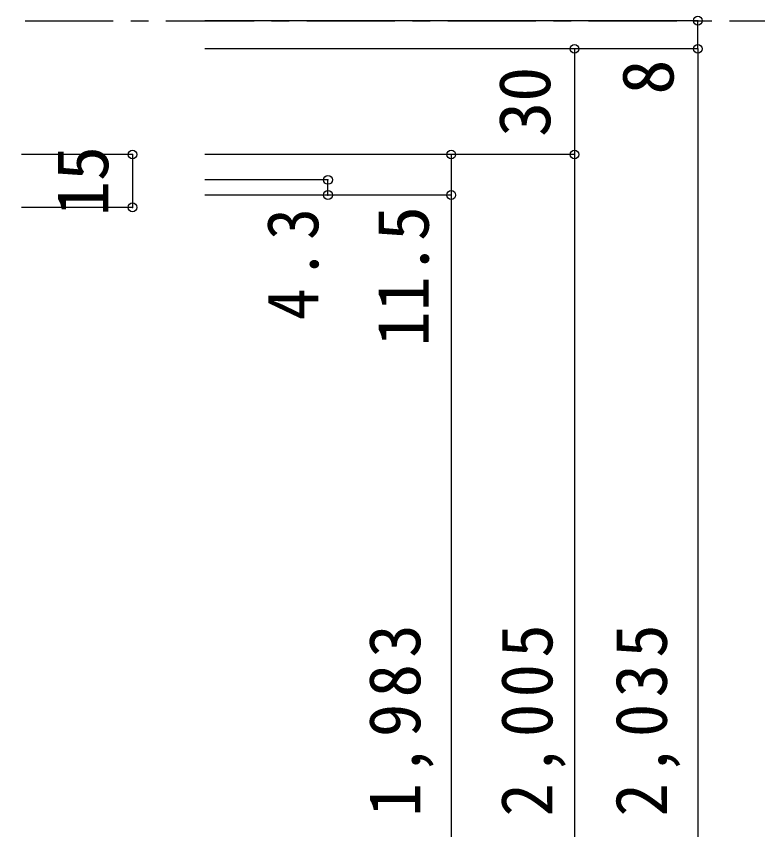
# Model space of a CAD drawing. Units: millimetres at full size, sheet at 1:5; details may follow other scales. Extents: x -973 to 977, y -718 to 696.
# Drawn here: x -638.9 to -426.4, y -349.8 to -118.9 of the extents above; entities that cross this region are included whole.
import ezdxf
from ezdxf.enums import TextEntityAlignment as Align

# ---------------------------------------------------------------- set-up
doc = ezdxf.new("R2010")
doc.units = ezdxf.units.MM
doc.header["$LTSCALE"] = 5
doc.header["$PDMODE"] = 32
doc.header["$PDSIZE"] = 2.5
doc.linetypes.add('CHAIN1', pattern=[8, 5, -1, 1, -1])
doc.layers.add('0-1_通り芯', color=4, linetype='CHAIN1')
doc.layers.add('0-B_寸法', color=7, linetype='Continuous')
doc.styles.add('ＭＳ ゴシック', font='')
doc.styles.get('ＭＳ ゴシック').set_extended_font_data('MS Gothic')

msp = doc.modelspace()

# ---------------------------------------------------------------- linework, layer by layer
at = {"layer": '0-1_通り芯'}
msp.add_line((-876.388, -120.141), (-426.388, -120.141), dxfattribs=at)
at = {"layer": '0-B_寸法', "color": 4}
for p, q in [((-445.388, -120.141), (-585.388, -120.141)), ((-445.388, -128.141), (-445.388, -120.141)), ((-445.388, -128.141), (-585.388, -128.141)), ((-480.388, -128.141), (-480.388, -566.141)), ((-445.388, -128.141), (-445.388, -578.141)), ((-605.888, -158.141), (-637.388, -158.141)), ((-605.888, -158.141), (-605.888, -173.141)), ((-480.388, -158.141), (-585.388, -158.141)), ((-515.388, -158.141), (-515.388, -566.141)), ((-550.388, -165.341), (-585.388, -165.341)), ((-550.388, -169.641), (-550.388, -165.341)), ((-515.388, -169.641), (-585.388, -169.641)), ((-605.888, -173.141), (-637.388, -173.141))]:
    msp.add_line(p, q, dxfattribs=at)
at = {"layer": '0-B_寸法'}
for p in [(-445.388, -120.141), (-480.388, -128.141), (-445.388, -128.141), (-605.888, -158.141), (-515.388, -158.141), (-480.388, -158.141), (-550.388, -165.341), (-550.388, -169.641), (-515.388, -169.641), (-605.888, -173.141)]:
    msp.add_point(p, dxfattribs=at)

# ---------------------------------------------------------------- texts
at = {"layer": '0-B_寸法', "style": 'ＭＳ ゴシック'}
for s, p in [('8', (-447.888, -141.141)), ('30', (-482.888, -153.141)), ('15', (-608.388, -175.641)), ('11.5', (-517.388, -212.641))]:
    msp.add_text(s, height=14.66, rotation=90, dxfattribs=at).set_placement(p, align=Align.BOTTOM_LEFT)
at = {"layer": '0-B_寸法', "char_height": 14.66, "attachment_point": 7, "rotation": 90, "style": 'ＭＳ ゴシック'}
for s, insert in [('\\T1.27;\\W0.9;4.3', (-552.888, -205.141)), ('\\T1.19;\\W0.95;ＤＨ＝1,983', (-520.388, -413.891)), ('\\T1.19;\\W0.95;枠内＝2,005', (-482.888, -413.891)), ('\\T1.19;\\W0.95;枠外＝2,035', (-450.388, -413.891))]:
    msp.add_mtext(s, dxfattribs=dict(at, insert=insert))

doc.saveas('drawing.dxf')
